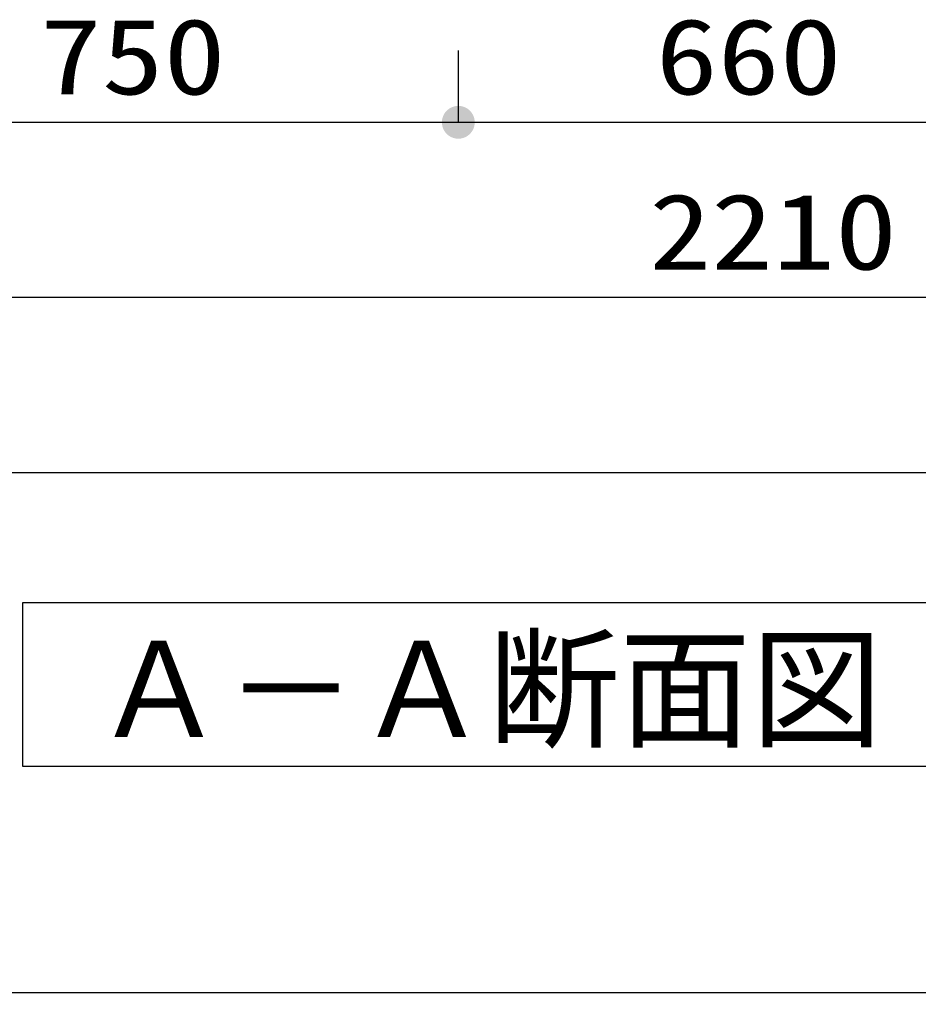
# Model space of a CAD drawing. Units: millimetres, scale not verified. Extents: x -23334 to 8910, y -6308 to 6308.
# Drawn here: x -5635 to -4609, y -5056 to -3945 of the extents above; entities that cross this region are included whole.
import ezdxf
from ezdxf.enums import TextEntityAlignment as Align

# ---------------------------------------------------------------- set-up
doc = ezdxf.new("R2010")
doc.units = ezdxf.units.MM
doc.header["$LTSCALE"] = 30
for name, color, linetype, lineweight in [('0-1_空気管', 3, 'Continuous', 25), ('1-7_00クル-フ-6寸法', 132, 'Continuous', 25), ('1-C_Axis_waku', 7, 'Continuous', 25)]:
    doc.layers.add(name, color=color, linetype=linetype, lineweight=lineweight)
doc.styles.add('ＭＳ ゴシック', font='')
doc.styles.get('ＭＳ ゴシック').set_extended_font_data('MS Gothic')

msp = doc.modelspace()

# ---------------------------------------------------------------- linework, layer by layer
at = {"layer": '0-1_空気管'}
msp.add_lwpolyline([(-3601.97, -4611.55), (-5631.3, -4611.55), (-5631.3, -4797.86), (-3601.97, -4797.86)], close=True, dxfattribs=at)
at = {"layer": '1-7_00クル-フ-6寸法', "color": 4}
for p, q in [((-5133.94, -3980.62), (-5133.94, -4062.7)), ((-5133.94, -3980.62), (-5133.94, -4062.7)), ((-5883.94, -4062.7), (-5133.94, -4062.7)), ((-5133.94, -4062.7), (-4473.94, -4062.7)), ((-3673.94, -4262.7), (-5883.94, -4262.7)), ((-5943.94, -4462.7), (-2943.94, -4462.7))]:
    msp.add_line(p, q, dxfattribs=at)
at = {"layer": '1-7_00クル-フ-6寸法'}
for points in [[(-5133.94, -4062.7), (-5141.92, -4045.73), (-5139.73, -4044.87)], [(-5133.94, -4062.7), (-5141.92, -4045.73), (-5139.73, -4044.87)], [(-5133.94, -4062.7), (-5139.73, -4044.87), (-5137.45, -4044.28)], [(-5133.94, -4062.7), (-5139.73, -4044.87), (-5137.45, -4044.28)], [(-5133.94, -4062.7), (-5137.45, -4044.28), (-5135.12, -4043.99)], [(-5133.94, -4062.7), (-5137.45, -4044.28), (-5135.12, -4043.99)], [(-5133.94, -4062.7), (-5135.12, -4043.99), (-5132.76, -4043.99)], [(-5133.94, -4062.7), (-5135.12, -4043.99), (-5132.76, -4043.99)], [(-5133.94, -4062.7), (-5132.76, -4043.99), (-5130.43, -4044.28)], [(-5133.94, -4062.7), (-5132.76, -4043.99), (-5130.43, -4044.28)], [(-5133.94, -4062.7), (-5130.43, -4044.28), (-5128.15, -4044.87)], [(-5133.94, -4062.7), (-5130.43, -4044.28), (-5128.15, -4044.87)], [(-5133.94, -4062.7), (-5128.15, -4044.87), (-5125.96, -4045.73)], [(-5133.94, -4062.7), (-5128.15, -4044.87), (-5125.96, -4045.73)], [(-5133.94, -4062.7), (-5152.1, -4058.04), (-5151.37, -4055.8)], [(-5133.94, -4062.7), (-5152.1, -4058.04), (-5151.37, -4055.8)], [(-5133.94, -4062.7), (-5151.37, -4055.8), (-5150.37, -4053.67)], [(-5133.94, -4062.7), (-5151.37, -4055.8), (-5150.37, -4053.67)], [(-5133.94, -4062.7), (-5150.37, -4053.67), (-5149.11, -4051.68)], [(-5133.94, -4062.7), (-5150.37, -4053.67), (-5149.11, -4051.68)], [(-5133.94, -4062.7), (-5149.11, -4051.68), (-5147.61, -4049.87)], [(-5133.94, -4062.7), (-5149.11, -4051.68), (-5147.61, -4049.87)], [(-5133.94, -4062.7), (-5147.61, -4049.87), (-5145.89, -4048.25)], [(-5133.94, -4062.7), (-5147.61, -4049.87), (-5145.89, -4048.25)], [(-5133.94, -4062.7), (-5145.89, -4048.25), (-5143.99, -4046.87)], [(-5133.94, -4062.7), (-5145.89, -4048.25), (-5143.99, -4046.87)], [(-5133.94, -4062.7), (-5143.99, -4046.87), (-5141.92, -4045.73)], [(-5133.94, -4062.7), (-5143.99, -4046.87), (-5141.92, -4045.73)], [(-5133.94, -4062.7), (-5125.96, -4045.73), (-5123.89, -4046.87)], [(-5133.94, -4062.7), (-5125.96, -4045.73), (-5123.89, -4046.87)], [(-5133.94, -4062.7), (-5123.89, -4046.87), (-5121.99, -4048.25)], [(-5133.94, -4062.7), (-5123.89, -4046.87), (-5121.99, -4048.25)], [(-5133.94, -4062.7), (-5121.99, -4048.25), (-5120.27, -4049.87)], [(-5133.94, -4062.7), (-5121.99, -4048.25), (-5120.27, -4049.87)], [(-5133.94, -4062.7), (-5120.27, -4049.87), (-5118.77, -4051.68)], [(-5133.94, -4062.7), (-5120.27, -4049.87), (-5118.77, -4051.68)], [(-5133.94, -4062.7), (-5118.77, -4051.68), (-5117.51, -4053.67)], [(-5133.94, -4062.7), (-5118.77, -4051.68), (-5117.51, -4053.67)], [(-5133.94, -4062.7), (-5117.51, -4053.67), (-5116.51, -4055.8)], [(-5133.94, -4062.7), (-5117.51, -4053.67), (-5116.51, -4055.8)], [(-5133.94, -4062.7), (-5116.51, -4055.8), (-5115.78, -4058.04)], [(-5133.94, -4062.7), (-5116.51, -4055.8), (-5115.78, -4058.04)], [(-5133.94, -4062.7), (-5152.69, -4062.7), (-5152.54, -4060.35)], [(-5133.94, -4062.7), (-5152.69, -4062.7), (-5152.54, -4060.35)], [(-5133.94, -4062.7), (-5152.54, -4065.05), (-5152.69, -4062.7)], [(-5133.94, -4062.7), (-5152.54, -4065.05), (-5152.69, -4062.7)], [(-5133.94, -4062.7), (-5152.54, -4060.35), (-5152.1, -4058.04)], [(-5133.94, -4062.7), (-5152.54, -4060.35), (-5152.1, -4058.04)], [(-5133.94, -4062.7), (-5152.1, -4067.36), (-5152.54, -4065.05)], [(-5133.94, -4062.7), (-5152.1, -4067.36), (-5152.54, -4065.05)], [(-5133.94, -4062.7), (-5151.37, -4069.6), (-5152.1, -4067.36)], [(-5133.94, -4062.7), (-5151.37, -4069.6), (-5152.1, -4067.36)], [(-5133.94, -4062.7), (-5150.37, -4071.73), (-5151.37, -4069.6)], [(-5133.94, -4062.7), (-5150.37, -4071.73), (-5151.37, -4069.6)], [(-5133.94, -4062.7), (-5149.11, -4073.72), (-5150.37, -4071.73)], [(-5133.94, -4062.7), (-5149.11, -4073.72), (-5150.37, -4071.73)], [(-5133.94, -4062.7), (-5147.61, -4075.54), (-5149.11, -4073.72)], [(-5133.94, -4062.7), (-5147.61, -4075.54), (-5149.11, -4073.72)], [(-5133.94, -4062.7), (-5145.89, -4077.15), (-5147.61, -4075.54)], [(-5133.94, -4062.7), (-5145.89, -4077.15), (-5147.61, -4075.54)], [(-5133.94, -4062.7), (-5143.99, -4078.53), (-5145.89, -4077.15)], [(-5133.94, -4062.7), (-5143.99, -4078.53), (-5145.89, -4077.15)], [(-5133.94, -4062.7), (-5141.92, -4079.67), (-5143.99, -4078.53)], [(-5133.94, -4062.7), (-5141.92, -4079.67), (-5143.99, -4078.53)], [(-5133.94, -4062.7), (-5139.73, -4080.53), (-5141.92, -4079.67)], [(-5133.94, -4062.7), (-5139.73, -4080.53), (-5141.92, -4079.67)], [(-5133.94, -4062.7), (-5137.45, -4081.12), (-5139.73, -4080.53)], [(-5133.94, -4062.7), (-5137.45, -4081.12), (-5139.73, -4080.53)], [(-5133.94, -4062.7), (-5135.12, -4081.41), (-5137.45, -4081.12)], [(-5133.94, -4062.7), (-5135.12, -4081.41), (-5137.45, -4081.12)], [(-5133.94, -4062.7), (-5132.76, -4081.41), (-5135.12, -4081.41)], [(-5133.94, -4062.7), (-5132.76, -4081.41), (-5135.12, -4081.41)], [(-5133.94, -4062.7), (-5115.78, -4058.04), (-5115.34, -4060.35)], [(-5133.94, -4062.7), (-5115.78, -4058.04), (-5115.34, -4060.35)], [(-5133.94, -4062.7), (-5115.34, -4060.35), (-5115.19, -4062.7)], [(-5133.94, -4062.7), (-5115.34, -4060.35), (-5115.19, -4062.7)], [(-5133.94, -4062.7), (-5130.43, -4081.12), (-5132.76, -4081.41)], [(-5133.94, -4062.7), (-5128.15, -4080.53), (-5130.43, -4081.12)], [(-5133.94, -4062.7), (-5125.96, -4079.67), (-5128.15, -4080.53)], [(-5133.94, -4062.7), (-5123.89, -4078.53), (-5125.96, -4079.67)], [(-5133.94, -4062.7), (-5121.99, -4077.15), (-5123.89, -4078.53)], [(-5133.94, -4062.7), (-5120.27, -4075.54), (-5121.99, -4077.15)], [(-5133.94, -4062.7), (-5118.77, -4073.72), (-5120.27, -4075.54)], [(-5133.94, -4062.7), (-5117.51, -4071.73), (-5118.77, -4073.72)], [(-5133.94, -4062.7), (-5116.51, -4069.6), (-5117.51, -4071.73)], [(-5133.94, -4062.7), (-5115.78, -4067.36), (-5116.51, -4069.6)], [(-5133.94, -4062.7), (-5115.34, -4065.05), (-5115.78, -4067.36)], [(-5133.94, -4062.7), (-5115.19, -4062.7), (-5115.34, -4065.05)], [(-5133.94, -4062.7), (-5130.43, -4081.12), (-5132.76, -4081.41)], [(-5133.94, -4062.7), (-5128.15, -4080.53), (-5130.43, -4081.12)], [(-5133.94, -4062.7), (-5125.96, -4079.67), (-5128.15, -4080.53)], [(-5133.94, -4062.7), (-5123.89, -4078.53), (-5125.96, -4079.67)], [(-5133.94, -4062.7), (-5121.99, -4077.15), (-5123.89, -4078.53)], [(-5133.94, -4062.7), (-5120.27, -4075.54), (-5121.99, -4077.15)], [(-5133.94, -4062.7), (-5118.77, -4073.72), (-5120.27, -4075.54)], [(-5133.94, -4062.7), (-5117.51, -4071.73), (-5118.77, -4073.72)], [(-5133.94, -4062.7), (-5116.51, -4069.6), (-5117.51, -4071.73)], [(-5133.94, -4062.7), (-5115.78, -4067.36), (-5116.51, -4069.6)], [(-5133.94, -4062.7), (-5115.34, -4065.05), (-5115.78, -4067.36)], [(-5133.94, -4062.7), (-5115.19, -4062.7), (-5115.34, -4065.05)]]:
    msp.add_solid(points, dxfattribs=at)
at = {"layer": '1-C_Axis_waku'}
msp.add_line((-7770, -5056.5), (8400, -5056.5), dxfattribs=at)

# ---------------------------------------------------------------- texts
at = {"layer": '0-1_空気管', "color": 4, "style": 'ＭＳ ゴシック'}
msp.add_text('Ａ－Ａ断面図', height=110, dxfattribs=at).set_placement((-5550.06, -4797.82), align=Align.BOTTOM_LEFT)
at = {"layer": '1-7_00クル-フ-6寸法', "color": 3, "style": 'ＭＳ ゴシック', "width": 1.2}
for s, p in [('750', (-5611.8, -4056.85)), ('660', (-4908.51, -4056.85)), ('2210', (-4916.08, -4256.85))]:
    msp.add_text(s, height=86.66, dxfattribs=at).set_placement(p, align=Align.BOTTOM_LEFT)

doc.saveas('drawing.dxf')
